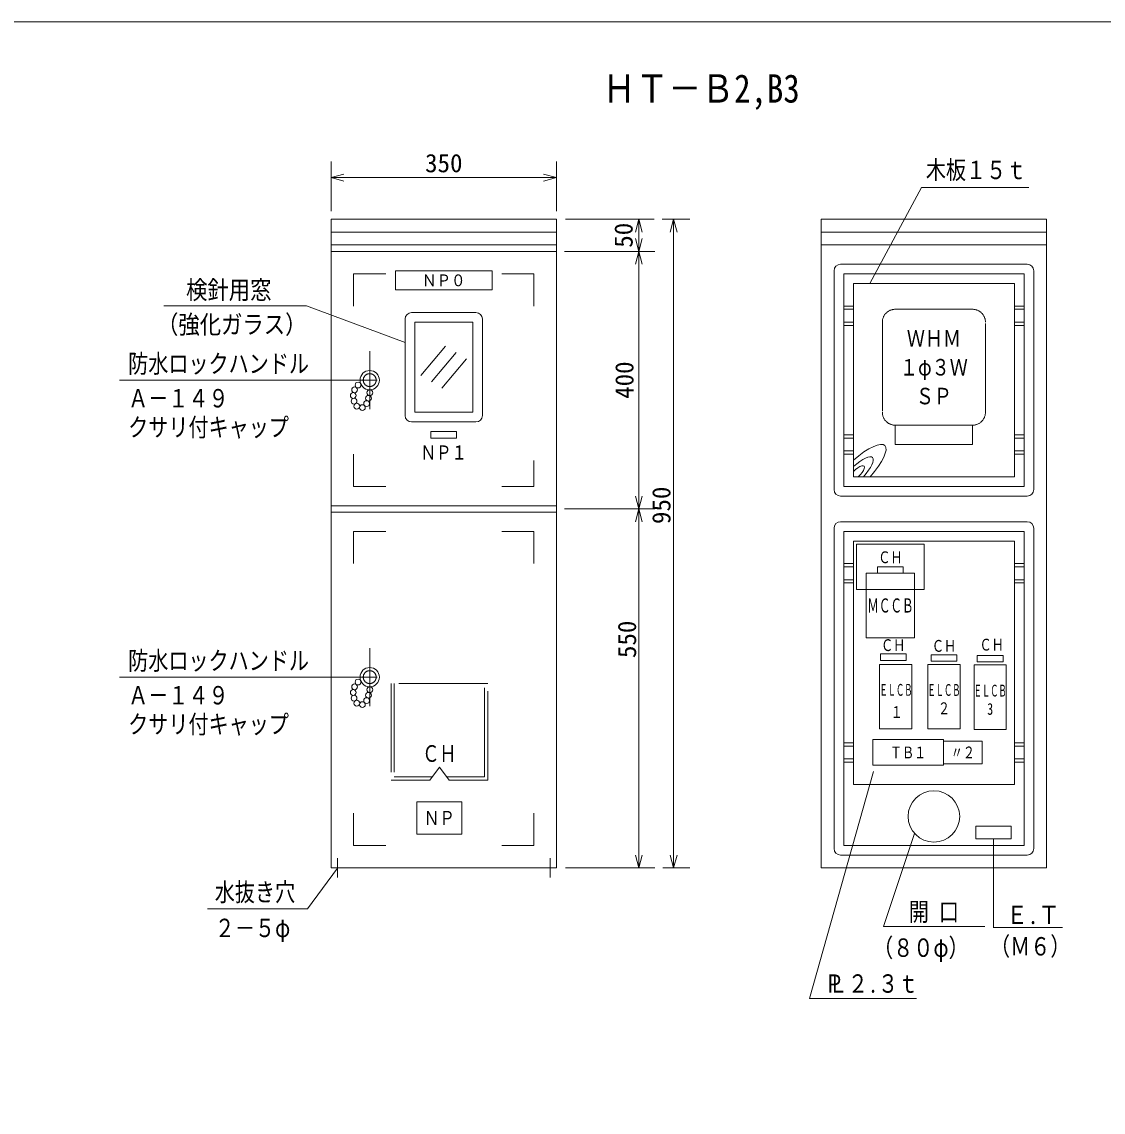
# Model space of a CAD drawing. Units: millimetres, scale not verified. Extents: x 396 to 6718, y 6971 to 11281.
# Drawn here: x 2130 to 3809, y 9461 to 11154 of the extents above; entities that cross this region are included whole.
import ezdxf
from ezdxf.enums import TextEntityAlignment as Align

# ---------------------------------------------------------------- set-up
doc = ezdxf.new("R2010")
doc.units = ezdxf.units.MM
doc.header["$LTSCALE"] = 23.0001
doc.linetypes.add('CHAIN', pattern=[18.5, 12, -1.5, 3.5, -1.5])
doc.linetypes.add('DASHED_SPACED', pattern=[12, 6, -6])
for name, color, linetype, lineweight in [('_0-0_', 7, 'Continuous', 13), ('寸法', 3, 'Continuous', 13), ('本体', 7, 'Continuous', 20)]:
    doc.layers.add(name, color=color, linetype=linetype, lineweight=lineweight)
doc.styles.add('ＭＳ ゴシック', font='')
doc.styles.get('ＭＳ ゴシック').set_extended_font_data('MS Gothic')

# ---------------------------------------------------------------- blocks, each defined once
blk = doc.blocks.new('filled_arrow')
at = {"color": 0, "linetype": 'Continuous', "lineweight": -2}
blk.add_solid([(7.5, 1.25), (0, 0), (7.5, -1.25)], dxfattribs=at)

msp = doc.modelspace()

# ---------------------------------------------------------------- linework, layer by layer
at = {"layer": '_0-0_', "color": 6}
msp.add_lwpolyline([(6717.53, 11154.11), (396.04, 11154.11), (396.04, 6971.19), (6717.53, 6971.19)], close=True, dxfattribs=at)
at = {"layer": '寸法', "color": 1}
for p, q in [((2610.12, 10860.09), (2610.12, 10937.19)), ((2960.12, 10860.09), (2960.12, 10937.19)), ((2610.12, 10912.19), (2630.12, 10917.55)), ((2630.12, 10906.83), (2610.12, 10912.19)), ((2610.12, 10912.19), (2630.12, 10912.19)), ((2620.12, 10912.19), (2950.12, 10912.19)), ((2940.12, 10917.55), (2960.12, 10912.19)), ((2960.12, 10912.19), (2940.12, 10906.83)), ((2960.12, 10912.19), (2940.12, 10912.19)), ((2973.87, 10847.59), (3111.62, 10847.59)), ((3082.6, 10827.59), (3087.96, 10847.59)), ((3087.96, 10847.59), (3093.32, 10827.59)), ((3087.96, 10847.59), (3087.96, 10827.59)), ((3124.12, 10847.59), (3167.01, 10847.59)), ((3136.65, 10827.59), (3142.01, 10847.59)), ((3142.01, 10847.59), (3147.37, 10827.59)), ((3142.01, 10847.59), (3142.01, 10827.59)), ((3087.96, 10807.59), (3087.96, 10837.59)), ((3142.01, 9849.96), (3142.01, 10837.59)), ((3087.96, 10797.59), (3082.6, 10817.59)), ((3093.32, 10817.59), (3087.96, 10797.59)), ((3087.96, 10797.59), (3087.96, 10817.59)), ((2972.62, 10797.59), (3112.96, 10797.59)), ((2972.62, 10797.59), (3111.62, 10797.59)), ((3082.6, 10777.59), (3087.96, 10797.59)), ((3087.96, 10797.59), (3093.32, 10777.59)), ((3087.96, 10797.59), (3087.96, 10777.59)), ((3087.96, 10407.59), (3087.96, 10787.59)), ((2281.49, 10597.59), (2681.62, 10597.59)), ((3087.96, 10397.59), (3082.6, 10417.59)), ((3093.32, 10417.59), (3087.96, 10397.59)), ((3087.96, 10397.59), (3087.96, 10417.59)), ((2972.62, 10397.59), (3112.96, 10397.59)), ((2985.12, 10397.59), (3112.96, 10397.59)), ((3082.6, 10377.59), (3087.96, 10397.59)), ((3087.96, 10397.59), (3093.32, 10377.59)), ((3087.96, 10397.59), (3087.96, 10377.59)), ((3087.96, 9839.96), (3087.96, 10387.59)), ((2281.49, 10136.3), (2681.62, 10136.3)), ((3638.55, 9884.96), (3638.55, 9746.72)), ((3087.96, 9839.96), (3082.6, 9859.96)), ((3093.32, 9859.96), (3087.96, 9839.96)), ((3087.96, 9839.96), (3087.96, 9859.96)), ((3142.01, 9839.96), (3136.65, 9859.96)), ((3147.37, 9859.96), (3142.01, 9839.96)), ((3142.01, 9839.96), (3142.01, 9859.96)), ((2973.87, 9839.96), (3112.96, 9839.96)), ((3125.46, 9839.96), (3167.01, 9839.96)), ((3638.55, 9747.37), (3745.64, 9747.37))]:
    msp.add_line(p, q, dxfattribs=at)
for points in [[(3446.34, 10747.59), (3446.42, 10747.75), (3526.74, 10896.88), (3693.42, 10896.88)], [(2725.12, 10655.84), (2724.95, 10655.9), (2572.24, 10713.18), (2350.57, 10713.18)], [(3452.19, 9989.96), (3452.14, 9989.78), (3353.01, 9637.43), (3518.82, 9637.43)], [(3516.01, 9893.54), (3515.96, 9893.37), (3468.01, 9748.87), (3625.32, 9748.87)], [(2620.12, 9839.96), (2620.01, 9839.81), (2573.46, 9776.19), (2418.44, 9776.19)]]:
    msp.add_lwpolyline(points, dxfattribs=at)
at = {"layer": '本体'}
for p, q in [((2610.12, 10847.59), (2610.12, 10807.59)), ((2960.12, 10847.59), (2610.12, 10847.59)), ((2610.12, 10847.59), (2610.12, 9839.96)), ((2960.12, 10847.59), (2960.12, 10807.59)), ((2960.12, 9839.96), (2960.12, 10847.59)), ((3721.05, 10847.59), (3371.05, 10847.59)), ((3371.05, 10847.59), (3371.05, 9839.96)), ((3721.05, 9839.96), (3721.05, 10847.59)), ((2960.12, 10827.59), (2610.12, 10827.59)), ((3721.05, 10827.59), (3371.05, 10827.59)), ((2960.12, 10807.59), (2610.12, 10807.59)), ((3721.05, 10807.59), (3371.05, 10807.59)), ((2960.12, 10797.59), (2610.12, 10797.59)), ((3691.05, 10777.59), (3401.05, 10777.59)), ((3391.05, 10767.59), (3391.05, 10427.59)), ((3406.05, 10432.59), (3406.05, 10762.59)), ((3406.05, 10762.59), (3686.05, 10762.59)), ((3686.05, 10432.59), (3686.05, 10762.59)), ((3701.05, 10427.59), (3701.05, 10767.59)), ((3421.05, 10447.59), (3421.05, 10747.59)), ((3421.05, 10747.59), (3671.05, 10747.59)), ((3671.05, 10447.59), (3671.05, 10747.59)), ((3406.05, 10712.59), (3421.05, 10712.59)), ((3686.05, 10712.59), (3671.05, 10712.59)), ((2725.12, 10692.59), (2725.12, 10542.59)), ((2835.12, 10702.59), (2735.12, 10702.59)), ((2740.12, 10687.59), (2740.12, 10547.59)), ((2830.12, 10687.59), (2740.12, 10687.59)), ((2830.12, 10547.59), (2830.12, 10687.59)), ((2845.12, 10542.59), (2845.12, 10692.59)), ((3421.05, 10682.59), (3406.05, 10682.59)), ((3671.05, 10682.59), (3686.05, 10682.59)), ((2670.12, 10552.59), (2670.12, 10642.59)), ((2749.68, 10604.63), (2787.9, 10650.19)), ((2766, 10594.82), (2804.23, 10640.37)), ((2782.33, 10585), (2820.56, 10630.55)), ((2740.12, 10547.59), (2830.12, 10547.59)), ((2735.12, 10532.59), (2835.12, 10532.59)), ((2765.12, 10507.59), (2765.12, 10517.59)), ((2765.12, 10517.59), (2805.12, 10517.59)), ((2805.12, 10517.59), (2805.12, 10507.59)), ((2805.12, 10507.59), (2765.12, 10507.59)), ((3406.05, 10512.59), (3421.05, 10512.59)), ((3686.05, 10512.59), (3671.05, 10512.59)), ((3421.05, 10482.59), (3406.05, 10482.59)), ((3671.05, 10482.59), (3686.05, 10482.59)), ((3406.05, 10432.59), (3686.05, 10432.59)), ((3421.05, 10447.59), (3671.05, 10447.59)), ((3401.05, 10417.59), (3691.05, 10417.59)), ((2960.12, 10402.59), (2610.12, 10402.59)), ((2960.12, 10392.59), (2610.12, 10392.59)), ((3391.05, 9869.96), (3391.05, 10367.59)), ((3401.05, 10377.59), (3691.05, 10377.59)), ((3701.05, 10367.59), (3701.05, 9869.96)), ((3406.05, 10362.59), (3686.05, 10362.59)), ((3406.05, 10362.59), (3406.05, 9874.96)), ((3421.05, 10347.59), (3671.05, 10347.59)), ((3421.05, 10347.59), (3421.05, 9969.33)), ((3671.05, 10347.59), (3671.05, 9969.33)), ((3686.05, 10362.59), (3686.05, 9874.96)), ((3406.05, 10312.59), (3421.05, 10312.59)), ((3686.05, 10312.59), (3671.05, 10312.59)), ((3421.05, 10282.59), (3406.05, 10282.59)), ((3671.05, 10282.59), (3686.05, 10282.59)), ((2670.12, 10091.3), (2670.12, 10181.3)), ((3406.05, 10034.33), (3421.05, 10034.33)), ((3451.05, 10039.33), (3451.05, 9999.33)), ((3451.05, 10039.33), (3561.05, 10039.33)), ((3561.05, 10039.33), (3561.05, 9999.33)), ((3561.05, 10036.83), (3621.05, 10036.83)), ((3621.05, 10036.83), (3621.05, 10001.83)), ((3686.05, 10034.33), (3671.05, 10034.33)), ((3421.05, 10004.33), (3406.05, 10004.33)), ((3561.05, 9999.33), (3451.05, 9999.33)), ((3561.05, 10001.83), (3621.05, 10001.83)), ((3671.05, 10004.33), (3686.05, 10004.33)), ((3421.05, 9969.33), (3671.05, 9969.33)), ((3406.05, 9874.96), (3686.05, 9874.96)), ((3691.05, 9859.96), (3401.05, 9859.96)), ((2610.12, 9839.96), (2960.12, 9839.96)), ((2610.12, 9839.96), (2960.12, 9839.96)), ((3371.05, 9839.96), (3721.05, 9839.96))]:
    msp.add_line(p, q, dxfattribs=at)
at = {"layer": '本体', "linetype": 'DASHED_SPACED'}
for p, q in [((3406.05, 10707.59), (3421.05, 10707.59)), ((3606.05, 10707.59), (3486.05, 10707.59)), ((3686.05, 10707.59), (3671.05, 10707.59)), ((3421.05, 10687.59), (3406.05, 10687.59)), ((3466.05, 10687.59), (3466.05, 10547.59)), ((3626.05, 10547.59), (3626.05, 10687.59)), ((3671.05, 10687.59), (3686.05, 10687.59)), ((3486.05, 10527.59), (3486.05, 10497.59)), ((3486.05, 10527.59), (3606.05, 10527.59)), ((3606.05, 10497.59), (3606.05, 10527.59)), ((3406.05, 10507.59), (3421.05, 10507.59)), ((3686.05, 10507.59), (3671.05, 10507.59)), ((3421.05, 10487.59), (3406.05, 10487.59)), ((3486.05, 10497.59), (3606.05, 10497.59)), ((3671.05, 10487.59), (3686.05, 10487.59)), ((3406.05, 10307.59), (3421.05, 10307.59)), ((3686.05, 10307.59), (3671.05, 10307.59)), ((3421.05, 10287.59), (3406.05, 10287.59)), ((3671.05, 10287.59), (3686.05, 10287.59)), ((2853.3, 10126.46), (2703.3, 10126.46)), ((2703.3, 10126.46), (2703.3, 9976.46)), ((2708.3, 10126.46), (2708.3, 9981.46)), ((2848.3, 9981.46), (2848.3, 10126.46)), ((2853.3, 9976.46), (2853.3, 10126.46)), ((3406.05, 10029.33), (3421.05, 10029.33)), ((3686.05, 10029.33), (3671.05, 10029.33)), ((3421.05, 10009.33), (3406.05, 10009.33)), ((3671.05, 10009.33), (3686.05, 10009.33)), ((2763.3, 9976.46), (2778.3, 9996.46)), ((2778.3, 9996.46), (2793.3, 9976.46)), ((2703.3, 9976.46), (2763.3, 9976.46)), ((2708.3, 9981.46), (2767.05, 9981.46)), ((2789.55, 9981.46), (2848.3, 9981.46)), ((2793.3, 9976.46), (2853.3, 9976.46)), ((2620.12, 9854.96), (2620.12, 9824.96)), ((2950.12, 9854.96), (2950.12, 9824.96))]:
    msp.add_line(p, q, dxfattribs=at)
for points in [[(2645.12, 10712.59), (2645.12, 10762.59), (2695.12, 10762.59)], [(2925.12, 10712.59), (2925.12, 10762.59), (2875.12, 10762.59)], [(2645.12, 10482.59), (2645.12, 10432.59), (2695.12, 10432.59)], [(2925.12, 10472.59), (2925.12, 10432.59), (2875.12, 10432.59)], [(2645.12, 10312.59), (2645.12, 10362.59), (2695.12, 10362.59)], [(2925.12, 10312.59), (2925.12, 10362.59), (2875.12, 10362.59)], [(2645.12, 9924.96), (2645.12, 9874.96), (2695.12, 9874.96)], [(2925.12, 9924.96), (2925.12, 9874.96), (2875.12, 9874.96)]]:
    msp.add_lwpolyline(points, dxfattribs=at)
at = {"layer": '本体'}
for points in [[(2710.12, 10767.59), (2860.12, 10767.59), (2860.12, 10737.59), (2710.12, 10737.59)], [(3441.05, 10297.59), (3516.05, 10297.59), (3516.05, 10197.59), (3441.05, 10197.59)], [(3458.55, 10307.59), (3498.55, 10307.59), (3498.55, 10297.59), (3458.55, 10297.59)], [(3462.89, 10172.32), (3502.89, 10172.32), (3502.89, 10162.32), (3462.89, 10162.32)], [(3541.68, 10171.17), (3581.68, 10171.17), (3581.68, 10161.17), (3541.68, 10161.17)], [(3613.4, 10170.16), (3653.4, 10170.16), (3653.4, 10160.16), (3613.4, 10160.16)], [(3461.68, 10156.17), (3511.68, 10156.17), (3511.68, 10056.17), (3461.68, 10056.17)], [(3536.68, 10156.17), (3586.68, 10156.17), (3586.68, 10056.17), (3536.68, 10056.17)], [(3608.4, 10155.16), (3658.4, 10155.16), (3658.4, 10055.16), (3608.4, 10055.16)], [(3611.05, 9904.96), (3666.05, 9904.96), (3666.05, 9884.96), (3611.05, 9884.96)]]:
    msp.add_lwpolyline(points, close=True, dxfattribs=at)
at = {"layer": '本体', "linetype": 'CHAIN'}
msp.add_lwpolyline([(3426.05, 10342.59), (3531.05, 10342.59), (3531.05, 10272.59), (3426.05, 10272.59)], close=True, dxfattribs=at)
at = {"layer": '本体', "linetype": 'DASHED_SPACED'}
msp.add_lwpolyline([(2743.3, 9892.49), (2813.3, 9892.49), (2813.3, 9942.49), (2743.3, 9942.49)], close=True, dxfattribs=at)
at = {"layer": '本体'}
for centre, radius in [((2670.12, 10597.59), 15), ((2646.64, 10582.52), 4.5), ((2651.96, 10590), 4.5), ((2644.59, 10573.68), 4.5), ((2645.79, 10564.94), 4.5), ((2668.23, 10569.42), 4.5), ((2670.35, 10578.09), 4.5), ((2650.06, 10557.09), 4.5), ((2658.82, 10554.96), 4.5), ((2665.39, 10561.1), 4.5), ((2670.12, 10136.3), 15), ((2651.96, 10128.71), 4.5), ((2644.59, 10112.39), 4.5), ((2646.64, 10121.22), 4.5), ((2668.23, 10108.12), 4.5), ((2670.35, 10116.8), 4.5), ((2645.79, 10103.64), 4.5), ((2650.06, 10095.8), 4.5), ((2658.82, 10093.67), 4.5), ((2665.39, 10099.8), 4.5), ((3546.05, 9919.96), 40)]:
    msp.add_circle(centre, radius, dxfattribs=at)
at = {"layer": '本体', "linetype": 'DASHED_SPACED'}
for centre in [(2670.12, 10597.59), (2670.12, 10136.3)]:
    msp.add_circle(centre, 10, dxfattribs=at)
at = {"layer": '本体'}
for centre, start, end in [((3401.05, 10767.59), 90, 180), ((3691.05, 10767.59), 0, 90), ((2735.12, 10692.59), 90, 179.99999), ((2835.12, 10692.59), 0, 90), ((2735.12, 10542.59), 179.99999, 269.99999), ((2835.12, 10542.59), 269.99999, 359.99999), ((3401.05, 10427.59), 180, 270), ((3691.05, 10427.59), 270, 0), ((3401.05, 10367.59), 90, 180), ((3691.05, 10367.59), 0, 90), ((3401.05, 9869.96), 180, 270), ((3691.05, 9869.96), 270, 0)]:
    msp.add_arc(centre, 10, start, end, dxfattribs=at)
at = {"layer": '本体', "linetype": 'DASHED_SPACED'}
for centre, start, end in [((3486.05, 10687.59), 90, 179.99999), ((3606.05, 10687.59), 0, 90), ((3486.05, 10547.59), 179.99999, 269.99999), ((3606.05, 10547.59), 269.99999, 359.99999)]:
    msp.add_arc(centre, 20, start, end, dxfattribs=at)
at = {"layer": '本体'}
for centre, major_axis, ratio, start_param, end_param in [((3421.05, 10447.59), (48.98, 48.35), 0.277613, 4.9865881, 7.5865545), ((3421.05, 10447.83), (29.73, 29.49), 0.278999, 4.9787119, 7.5839597), ((3425.53, 10452.38), (12.08, 11.7), 0.335935, 4.649661, 7.8999184)]:
    msp.add_ellipse(centre, major_axis=major_axis, ratio=ratio, start_param=start_param, end_param=end_param, dxfattribs=at)

# ---------------------------------------------------------------- block references
at = {"layer": '寸法', "color": 1, "xscale": 0.024, "yscale": 0.024}
for p, rotation in [((3446.34, 10747.59), 61.7), ((2725.12, 10655.84), 159.4), ((3452.19, 9989.96), 254.3), ((3516.01, 9893.54), 251.6), ((2620.12, 9839.96), 233.8)]:
    msp.add_blockref('filled_arrow', p, dxfattribs=dict(at, rotation=rotation))

# ---------------------------------------------------------------- texts
at = {"layer": '寸法', "style": 'ＭＳ ゴシック'}
for s, height, width, p in [('ＨＴ－Ｂ2,B3', 43.99, 0.85, (3031.95, 11015.41)), ('木板１５ｔ', 28.59, 0.8, (3533.52, 10901.18)), ('検針用窓', 28.59, 0.85, (2385.07, 10714.91)), ('（強化ガラス）', 28.59, 0.85, (2339.93, 10661.19)), ('防水ロックハンドル', 28.59, 0.8, (2295.11, 10600.33)), ('Ａ－１４９', 28.59, 0.8, (2295.11, 10546.64)), ('クサリ付キャップ', 28.59, 0.8, (2295.11, 10501.58)), ('防水ロックハンドル', 28.59, 0.8, (2295.11, 10139.03)), ('Ａ－１４９', 28.59, 0.8, (2295.11, 10085.35)), ('クサリ付キャップ', 28.59, 0.8, (2295.11, 10040.29)), ('水抜き穴', 28.59, 0.8, (2429.58, 9779.63)), ('開 口', 28.59, 0.8, (3507.01, 9748.96)), ('Ｅ.Ｔ', 28.59, 0.85, (3658.57, 9744.27)), ('２－５φ', 28.59, 0.8, (2429.58, 9723.91)), (' （８０φ）', 28.59, 0.8, (3436.08, 9693.25)), ('（Ｍ６）', 28.59, 0.8, (3633.19, 9695.41)), ('Ｐ', 28.59, 0.8, (3375.79, 9637.52)), ('Ｌ２.３ｔ', 28.59, 0.8, (3381.36, 9637.52))]:
    msp.add_text(s, height=height, dxfattribs=dict(at, width=width)).set_placement(p, align=Align.BOTTOM_LEFT)
msp.add_text('350', height=28.49, dxfattribs=at).set_placement((2785.12, 10934.69), align=Align.MIDDLE_CENTER)
for s, p in [('50', (3064.12, 10822.59)), ('400', (3065.46, 10597.59)), ('950', (3122.81, 10403.17)), ('550', (3069.48, 10195))]:
    msp.add_text(s, height=28.49, rotation=90, dxfattribs=at).set_placement(p, align=Align.MIDDLE_CENTER)
at = {"layer": '本体', "style": 'ＭＳ ゴシック'}
for s, height, width, p in [('ＮＰ０', 18.33, 0.9, (2785.12, 10752.59)), ('ＷＨＭ', 25.66, 0.8, (3546.05, 10662.34)), ('１φ３Ｗ', 25.66, 0.8, (3546.05, 10617.59)), ('ＳＰ', 25.66, 0.8, (3546.05, 10572.84)), ('ＮＰ１', 21.99, 0.8, (2785.12, 10485.22)), ('ＣＨ', 18.33, 0.75, (3478.55, 10322.45)), ('ＭＣＣＢ', 21.99, 0.6, (3478.55, 10247.59)), ('ＣＨ', 18.33, 0.75, (3482.89, 10185.99)), ('ＣＨ', 18.33, 0.75, (3635.71, 10186.74)), ('ＣＨ', 18.33, 0.75, (3561.68, 10184.83)), ('ＥＬＣＢ', 18.33, 0.5, (3487.16, 10116.53)), ('ＥＬＣＢ', 18.33, 0.5, (3561.68, 10116.38)), ('ＥＬＣＢ', 18.33, 0.5, (3633.4, 10115.37)), ('２', 18.33, 0.75, (3561.68, 10087.95)), ('3', 18.33, 0.75, (3633.4, 10086.95)), ('１', 18.33, 0.75, (3488.31, 10082)), ('ＣＨ', 25.92, 0.75, (2778.3, 10017.63)), ('ＴＢ１', 18.33, 0.75, (3506.05, 10019.33)), ('〃２', 18.33, 0.75, (3591.05, 10019.33)), ('ＮＰ', 21.99, 0.8, (2778.3, 9917.49))]:
    msp.add_text(s, height=height, dxfattribs=dict(at, width=width)).set_placement(p, align=Align.MIDDLE_CENTER)

doc.saveas('drawing.dxf')
